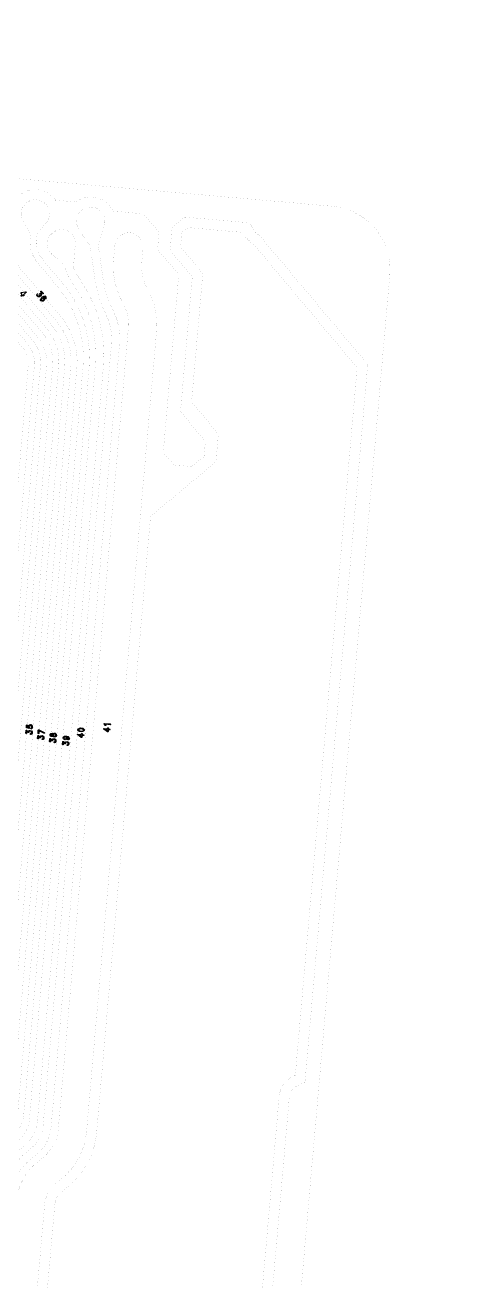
# Model space of a CAD drawing. Extents: x 592 to 965, y 89 to 353.
# Drawn here: x 652.26 to 668.59, y 276.55 to 323.79 of the extents above; entities that cross this region are included whole.
import ezdxf

# ---------------------------------------------------------------- set-up
doc = ezdxf.new("R2010")
doc.units = 0
doc.layers.add('a_area', color=3, linetype='Continuous')

# ---------------------------------------------------------------- blocks, each defined once
blk = doc.blocks.new('PAD_R3')
at = {"layer": 'a_area', "const_width": 0.5}
blk.add_lwpolyline([(0.25, 0, 1), (-0.25, 0, 1)], format="xyb", close=True, dxfattribs=at)

msp = doc.modelspace()

# ---------------------------------------------------------------- linework, layer by layer
at = {"layer": 'a_area'}
for p, q in [((655.287, 297.291), (655.355, 297.241)), ((654.302, 297.077), (654.37, 297.027))]:
    msp.add_line(p, q, dxfattribs=at)
at = {"layer": 'a_area', "const_width": 0.0015}
msp.add_lwpolyline([(617.02, 250.475), (617.02, 323.788), (668.585, 323.788), (668.585, 250.475)], close=True, dxfattribs=at)
for points in [[(620.663, 250.475), (626.564, 317.92, -0.395559), (629.092, 320.013), (638.8, 319.164), (638.8, 319.164), (643.789, 318.728), (643.789, 318.728), (663.818, 316.975, -0.414214), (665.986, 314.392), (660.395, 250.475)], [(659.318, 250.475), (662.2, 283.411), (662.206, 283.433, -0.329227), (662.599, 283.931), (662.788, 284.002), (662.792, 284.04), (662.796, 284.051), (665.141, 310.862), (665.139, 310.874, -0.052548), (665.139, 310.882), (665.152, 311.026), (661.086, 315.871, -0.232135), (660.784, 316.231), (660.767, 316.252, -0.073237), (660.761, 316.261), (660.722, 316.349, -0.015648), (660.719, 316.352), (658.263, 316.567), (657.794, 316.174), (657.719, 315.315), (658.543, 314.332, -0.201939), (658.552, 314.304), (658.11, 309.252, -0.027975), (658.111, 309.244), (659.036, 308.141, -0.201917), (659.045, 308.112), (658.999, 307.579, -0.201981), (658.985, 307.553), (658.553, 307.191, -0.201923), (658.525, 307.182), (657.875, 307.239, -0.201958), (657.849, 307.253), (657.71, 307.417), (657.697, 307.426, -0.074436), (657.688, 307.434), (657.471, 307.693, -0.201939), (657.461, 307.721), (658.045, 314.397), (657.256, 315.338, -0.201939), (657.247, 315.366), (657.301, 315.989), (656.713, 316.69), (656.135, 316.74, -0.063377), (656.117, 316.744), (655.562, 316.793), (655.562, 316.8, -0.105629), (655.553, 316.812, 0.473521), (654.171, 317.136), (653.402, 317.204), (653.402, 317.208, -0.094855), (653.392, 317.218, 0.485394), (651.952, 317.287, -0.100664)], [(652.2, 316.391, -2.07823), (653.031, 316.316)], [(645.895, 250.475), (648.55, 280.818, -0.109032), (648.95, 282.087, 0.010597), (649.008, 282.193, -0.078141), (649.269, 282.545, 0.016369), (649.322, 282.602, -0.02685), (649.555, 282.837, -0.016985), (649.561, 282.842, -0.025684), (649.569, 282.85), (649.88, 283.111, 0.20615), (650.229, 283.766), (652.613, 311.01, 0.197996), (652.369, 311.779), (650.23, 314.327, 0.098156), (650.087, 314.439), (649.716, 314.632, 0.068059), (649.532, 314.697, -0.042429), (649.382, 314.742, -0.064205), (648.626, 315.156, -0.072703), (648.602, 315.179, -0.20304), (648.275, 316.259), (648.072, 316.75, -0.065162), (648.07, 316.76)], [(648.891, 316.661), (648.502, 316.229), (648.5, 316.207, 0.195261), (648.772, 315.332, 0.063752), (649.474, 314.951, 0.039475), (649.579, 314.921, -0.070657), (649.829, 314.831), (650.202, 314.637, -0.097932), (650.411, 314.466), (652.544, 311.926, -0.199708), (652.84, 310.983), (650.456, 283.738, -0.20408), (650.023, 282.932, -0.008932), (649.986, 282.901), (649.709, 282.668, 0.027043), (649.492, 282.448, -0.016228), (649.429, 282.382, 0.079015), (649.208, 282.082, -0.010538), (649.145, 281.969, 0.109157), (648.777, 280.792), (646.125, 250.475), (645.895, 250.475)], [(654.302, 316.089, -1.688346), (655.229, 316.22)], [(647.859, 316.173), (648.076, 315.366), (648.259, 315.147, 0.176584), (649.453, 314.462, -0.076575), (649.699, 314.377), (649.922, 314.26, -0.09694), (650.131, 314.089), (652.198, 311.626, -0.197172), (652.385, 311.027), (650.008, 283.855, -0.197236), (649.693, 283.253), (649.38, 282.99, 0.025707), (649.141, 282.746, -0.011878), (649.08, 282.681, 0.073262), (648.801, 282.292, -0.005457), (648.774, 282.243, -0.008932), (648.772, 282.24, 0.003941), (648.746, 282.195, -0.012535), (648.744, 282.19, 0.10827), (648.322, 280.835), (645.666, 250.475), (645.437, 250.475)], [(649.889, 316.093), (650.19, 315.312), (650.458, 315.054, -0.092273), (650.655, 314.892), (652.912, 312.203, -0.199974), (653.298, 310.97), (650.912, 283.702, -0.199007), (650.337, 282.599), (650.081, 282.383, 0.199597), (649.232, 280.748), (646.584, 250.475), (646.354, 250.475)], [(650.785, 316.439, 0.152813), (650.565, 315.971, 0.109083), (650.908, 315.313), (653.263, 312.506, -0.198709), (653.754, 310.937), (651.344, 283.4, -0.197794), (650.831, 282.415), (650.374, 282.031, 0.187952), (649.68, 280.621), (647.043, 250.475), (646.813, 250.475)], [(646.813, 250.475), (649.453, 280.648, -0.187862), (650.225, 282.205), (650.686, 282.591, 0.198733), (651.117, 283.428), (653.527, 310.965, 0.198995), (653.081, 312.367), (650.733, 315.166, -0.136963), (650.3, 316.12, 0.102803), (650.096, 316.406)], [(647.775, 250.475), (650.383, 280.279, -0.080303), (650.661, 281.15, -0.101179), (651.042, 281.63), (651.598, 282.096, 0.19889), (651.984, 282.838), (654.441, 310.922, 0.198949), (653.487, 313.946), (652.728, 314.85, -0.197124), (652.451, 315.739), (652.468, 315.926), (652.2, 316.391)], [(653.031, 316.316), (652.695, 315.906), (652.679, 315.719, 0.201217), (652.914, 314.984), (653.662, 314.093, -0.198944), (654.669, 310.902), (652.212, 282.818, -0.198472), (651.746, 281.923), (651.188, 281.454, 0.100951), (650.865, 281.046, 0.079887), (650.609, 280.249), (648.004, 250.475), (647.775, 250.475)], [(655.229, 316.22), (655.014, 315.504), (655.203, 314.197, 0.082758), (655.555, 313.096, -0.142057), (655.814, 311.758), (653.239, 282.325, -0.198896), (652.722, 281.331), (652.474, 281.123, 0.199681), (651.654, 279.541), (649.111, 250.475), (648.805, 250.475)], [(648.805, 250.475), (651.352, 279.583, -0.198255), (652.279, 281.358), (652.527, 281.566, 0.198506), (652.936, 282.351), (655.512, 311.799, 0.140425), (655.283, 312.957, -0.082754), (654.901, 314.154), (654.712, 315.461), (654.302, 316.089)], [(650.847, 250.475), (653.377, 279.401, -0.198706), (653.632, 279.89), (653.917, 280.129, 0.198915), (654.953, 282.119), (656.98, 305.287, -0.202014), (656.994, 305.313), (659.445, 307.37), (659.535, 308.406), (658.536, 309.597, -0.201913), (658.527, 309.625), (658.948, 314.444), (658.124, 315.427, -0.201939), (658.115, 315.455), (658.16, 315.967, -0.201981), (658.174, 315.993), (658.375, 316.162, -0.201923), (658.403, 316.171), (660.439, 315.993, -0.27002), (660.471, 315.971, 0.152428), (660.839, 315.567, -0.089134), (660.849, 315.558), (664.747, 310.914, -0.201933), (664.756, 310.885), (662.431, 284.303, -0.286125), (662.407, 284.27, 0.285374), (661.826, 283.494), (661.821, 283.471), (658.934, 250.475)], [(653.355, 315.105, -2.085741), (654.137, 315.389)], [(651.974, 315.607), (651.89, 315.152, 0.105844), (651.92, 314.934, 0.005634), (651.969, 314.811, -0.017036), (651.972, 314.804, 0.07336), (652.07, 314.645), (653.617, 312.802, -0.198905), (654.211, 310.919), (651.77, 283.023, -0.197467), (651.333, 282.189), (650.78, 281.725, 0.069661), (650.649, 281.58, 0.127399), (650.133, 280.116), (647.54, 250.475), (647.31, 250.475)], [(646.354, 250.475), (649.006, 280.781, -0.198353), (649.935, 282.559), (650.191, 282.774, 0.198773), (650.684, 283.722), (653.071, 311.003, 0.197779), (652.736, 312.056), (650.48, 314.745, 0.096077), (650.342, 314.857, -0.081539), (650.311, 314.878), (650.033, 315.146, -0.030411), (650.025, 315.15), (649.233, 315.424)], [(647.31, 250.475), (649.907, 280.15, -0.126349), (650.459, 281.708, -0.07042), (650.635, 281.901), (651.188, 282.366, 0.200191), (651.544, 283.057), (653.983, 310.939, 0.198914), (653.442, 312.655), (651.895, 314.498, -0.078654), (651.755, 314.731, -0.003286), (651.725, 314.805, -0.023773), (651.722, 314.811, 0.147236), (651.212, 315.454)], [(654.137, 315.389), (654.081, 314.666, 0.058868), (654.333, 314.206, -0.176554), (655.208, 310.945), (652.724, 282.552, -0.19901), (652.24, 281.624), (651.747, 281.21, 0.093121), (651.589, 281.018, 0.103734), (651.062, 279.276), (648.542, 250.475), (648.236, 250.475)], [(648.236, 250.475), (650.758, 279.303, -0.103734), (651.322, 281.164, -0.093272), (651.552, 281.444), (652.046, 281.859, 0.198617), (652.42, 282.579), (654.904, 310.972, 0.177624), (654.072, 314.046, -0.076724), (653.73, 314.742, 0.092457), (653.355, 315.105)]]:
    msp.add_lwpolyline(points, format="xyb", dxfattribs=at)
msp.add_lwpolyline([(649.393, 250.475), (651.934, 279.527, -0.198994), (652.701, 281), (652.988, 281.24, 0.20105), (653.511, 282.26), (656.147, 312.391, 0.152782), (655.936, 313.351, -0.152671), (655.59, 314.933), (655.639, 315.49, -1.014211), (656.7, 315.383), (656.653, 314.839, 0.152553), (656.863, 313.88, -0.15273), (657.21, 312.298), (654.571, 282.137, -0.197345), (653.672, 280.421), (653.385, 280.181, 0.198529), (652.997, 279.434), (650.464, 250.475)], format="xyb", close=True, dxfattribs=at)
at = {"layer": 'a_area'}
for points in [[(652.11, 313.704, -0.59333), (652.119, 313.728), (652.282, 313.753, -0.765707), (652.293, 313.726), (652.198, 313.646), (652.216, 313.625, -1), (652.193, 313.605), (652.175, 313.627), (652.133, 313.591, -1), (652.113, 313.614), (652.155, 313.65)], [(654.281, 297.273), (654.287, 297.255, 0.272401), (654.452, 297.24, 0.312174), (654.456, 297.288, 0.272411), (654.291, 297.302), (654.282, 297.285)], [(655.227, 297.298, -0.763592), (655.237, 297.325), (655.361, 297.315), (655.364, 297.342, -1), (655.394, 297.34), (655.391, 297.312), (655.446, 297.307, -1), (655.443, 297.277), (655.389, 297.282), (655.382, 297.212, -0.591614), (655.359, 297.201)], [(654.242, 297.085, -0.763592), (654.252, 297.112), (654.377, 297.101), (654.379, 297.129, -1), (654.409, 297.126), (654.406, 297.098), (654.461, 297.093, -1), (654.459, 297.064), (654.404, 297.068), (654.398, 296.998, -0.591614), (654.374, 296.987)]]:
    msp.add_lwpolyline(points, format="xyb", close=True, dxfattribs=at)
for points in [[(652.896, 313.703), (652.853, 313.754, -1), (652.876, 313.773), (652.937, 313.701, -0.597648), (652.927, 313.676), (652.86, 313.668, -1.033502), (652.697, 313.63)], [(652.784, 313.591, 0.37295), (652.833, 313.653), (652.819, 313.67, -0.597648), (652.829, 313.694), (652.896, 313.703)], [(652.699, 313.65, -0.080772), (652.7, 313.655), (652.71, 313.674, -1), (652.737, 313.661, 0.637837), (652.784, 313.591)], [(652.971, 313.426, -0.60393), (652.843, 313.456, -0.12626), (652.843, 313.464)], [(653.051, 313.504, -1.487038), (653.031, 313.532, 0.775212), (652.946, 313.546)], [(652.29, 297.154), (652.298, 297.248, -0.601967), (652.322, 297.258), (652.376, 297.217, -1.207904), (652.498, 297.113)], [(652.326, 297.218), (652.32, 297.151, -1), (652.29, 297.154)], [(652.308, 297.364), (652.316, 297.449, -1), (652.346, 297.446), (652.339, 297.374), (652.384, 297.366, -0.524464), (652.459, 297.468)], [(652.502, 297.427, 0.818535), (652.423, 297.356, -0.73811), (652.41, 297.331), (652.321, 297.347, -0.393076), (652.308, 297.364)], [(652.484, 297.218, 0.373256), (652.405, 297.209), (652.403, 297.187, -0.601967), (652.379, 297.177), (652.326, 297.218)], [(652.498, 297.113), (652.478, 297.107, -1), (652.468, 297.135, 0.637786), (652.484, 297.218)], [(652.496, 297.316, -1), (652.487, 297.344, 0.63777), (652.502, 297.427)], [(652.787, 297.243), (652.778, 297.145, -1), (652.749, 297.148)], [(652.749, 297.148), (652.759, 297.267, -0.540044), (652.781, 297.28), (652.983, 297.176, -1), (652.969, 297.149), (652.787, 297.243)], [(654.251, 297.273, -0.383371), (654.395, 297.344, -0.474052), (654.489, 297.247)], [(654.489, 297.247, -0.403157), (654.259, 297.242), (654.252, 297.268, -0.09769), (654.251, 297.273)], [(655.242, 297.492, -0.702059), (655.254, 297.518), (655.463, 297.499, -1), (655.46, 297.469), (655.291, 297.484)], [(655.302, 297.463, -1.522805), (655.267, 297.466), (655.242, 297.492)], [(655.291, 297.484, -0.068164), (655.293, 297.481), (655.302, 297.463)], [(652.732, 296.956), (652.74, 297.049, -0.601967), (652.764, 297.06), (652.818, 297.019, -1.207904), (652.94, 296.915)], [(652.767, 297.02), (652.762, 296.953, -1), (652.732, 296.956)], [(652.926, 297.02, 0.373256), (652.847, 297.011), (652.845, 296.989, -0.601967), (652.821, 296.978), (652.767, 297.02)], [(652.94, 296.915), (652.919, 296.908, -1), (652.91, 296.937, 0.637786), (652.926, 297.02)], [(653.181, 296.841), (653.189, 296.935, -0.601967), (653.213, 296.946), (653.267, 296.904, -1.207904), (653.389, 296.801)], [(653.216, 296.905), (653.211, 296.839, -1), (653.181, 296.841)], [(653.201, 297.076, -0.775811), (653.309, 297.127, -1.434665), (653.38, 297.002)], [(653.38, 297.002, -0.274808), (653.301, 297.042, -0.647176), (653.202, 297.071, -0.098375), (653.201, 297.076)], [(653.375, 296.905, 0.373256), (653.296, 296.896), (653.294, 296.875, -0.601967), (653.27, 296.864), (653.216, 296.905)], [(653.285, 297.106, 0.611517), (653.234, 297.105), (653.231, 297.076)], [(653.389, 296.801), (653.368, 296.794, -1), (653.359, 296.822, 0.637786), (653.375, 296.905)], [(653.668, 296.734), (653.677, 296.827, -0.601967), (653.701, 296.838), (653.754, 296.797, -1.207904), (653.876, 296.693)], [(653.704, 296.798), (653.698, 296.731, -1), (653.668, 296.734)], [(653.69, 296.977, -0.378825), (653.833, 297.039, -0.576902), (653.914, 296.917, -0.206029), (653.905, 296.91), (653.885, 296.903)], [(653.84, 297.007, -0.596338), (653.773, 296.904, -0.359643), (653.69, 296.971, -0.09536), (653.69, 296.977)], [(653.862, 296.798, 0.373256), (653.784, 296.788), (653.782, 296.767, -0.601967), (653.758, 296.756), (653.704, 296.798)], [(653.876, 296.693), (653.856, 296.686, -1), (653.847, 296.715, 0.637786), (653.862, 296.798)], [(653.885, 296.903, -1.487087), (653.89, 296.936, 0.775698), (653.84, 297.007)]]:
    msp.add_lwpolyline(points, format="xyb", dxfattribs=at)
for points in [[(655.355, 297.241), (655.359, 297.285), (655.287, 297.291)], [(654.37, 297.027), (654.374, 297.071), (654.302, 297.077)]]:
    msp.add_lwpolyline(points, dxfattribs=at)
for centre, radius in [((652.919, 313.473), 0.0448), ((653.367, 297.078), 0.0461), ((653.77, 296.974), 0.0451)]:
    msp.add_circle(centre, radius, dxfattribs=at)
for centre, radius, start, end in [((652.712, 313.639), 0.0171, 139.6194, 211.734), ((653.025, 313.406), 0.191, 94.2811, 162.3386), ((652.926, 313.479), 0.0699, 310.1423, 73.4666), ((652.994, 313.534), 0.0643, 332.5447, 74.773), ((652.467, 297.389), 0.079, 291.5206, 95.779), ((653.261, 297.086), 0.0311, 199.1153, 38.2329)]:
    msp.add_arc(centre, radius, start, end, dxfattribs=at)

# ---------------------------------------------------------------- block references
at = {"layer": 'a_area', "xscale": 0.0015, "yscale": 0.0015, "zscale": 1.5}
for p in [(653.031, 316.316), (653.031, 316.316), (654.302, 316.089), (654.302, 316.089), (655.229, 316.22), (655.229, 316.22), (654.137, 315.389), (654.137, 315.389), (653.355, 315.105), (653.355, 315.105)]:
    msp.add_blockref('PAD_R3', p, dxfattribs=at)

doc.saveas('drawing.dxf')
